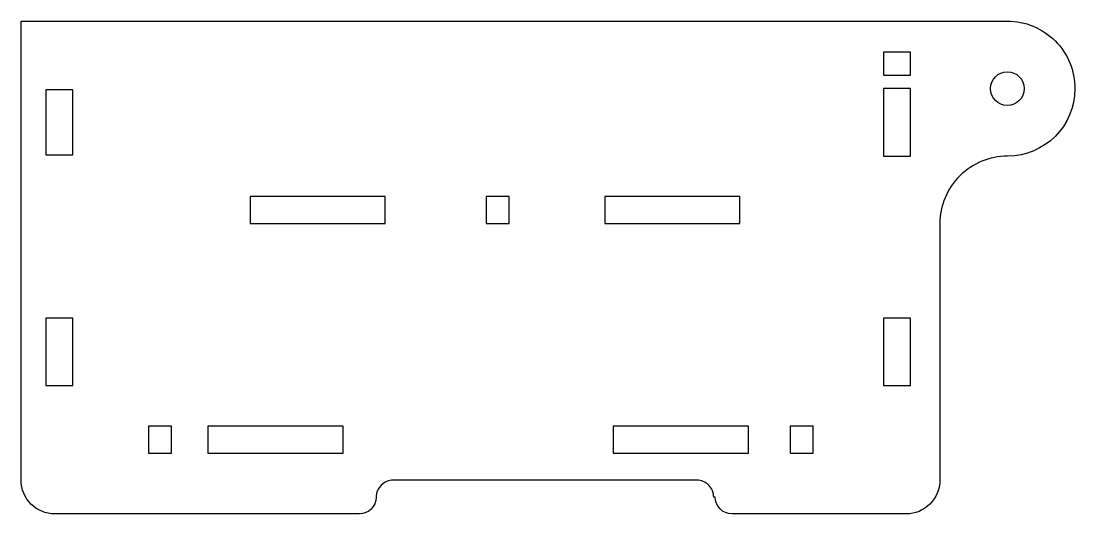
# Model space of a CAD drawing. Header units: millimetres. Extents: x -68 to 88, y -9 to 64.
import ezdxf

# ---------------------------------------------------------------- set-up
doc = ezdxf.new("R2010")
doc.units = ezdxf.units.MM
doc.layers.get('0').update_dxf_attribs({"linetype": 'CONTINUOUS'})

msp = doc.modelspace()

# ---------------------------------------------------------------- linework, layer by layer
msp.add_lwpolyline([(-67.74, 64), (78.25, 64, -0.415478), (88.25, 53.96, -0.412011), (78.29, 43.99, 0.415187), (68.26, 33.99), (68.26, -4, -0.414214), (63.26, -9), (37.5, -9, -0.414054), (35, -6.5), (34.78, -6.5, 0.41451), (32.28, -4), (-12.67, -4, 0.415173), (-15.17, -6.51, -0.412996), (-17.67, -9), (-62.74, -9, -0.414084), (-67.74, -4)], format="xyb", close=True)
for points in [[(59.92, 56), (63.92, 56), (63.92, 59.4), (59.92, 59.4)], [(-60.08, 53.8), (-64.08, 53.8), (-64.08, 44.2), (-60.08, 44.2)], [(59.92, 44), (63.92, 44), (63.92, 54), (59.92, 54)], [(-13.83, 34), (-13.83, 38), (-33.83, 38), (-33.83, 34)], [(4.51, 34), (4.51, 38), (1.11, 38), (1.11, 34)], [(38.67, 34), (38.67, 38), (18.67, 38), (18.67, 34)], [(-60.08, 20), (-64.08, 20), (-64.08, 10), (-60.08, 10)], [(59.92, 10), (63.92, 10), (63.92, 20), (59.92, 20)], [(-45.49, 0), (-45.49, 4), (-48.89, 4), (-48.89, 0)], [(-40.08, 4), (-40.08, 0), (-20.08, 0), (-20.08, 4)], [(19.92, 4), (19.92, 0), (39.92, 0), (39.92, 4)], [(49.51, 0), (49.51, 4), (46.11, 4), (46.11, 0)]]:
    msp.add_lwpolyline(points, close=True)
msp.add_circle((78.25, 53.99), 2.5)

doc.saveas('drawing.dxf')
